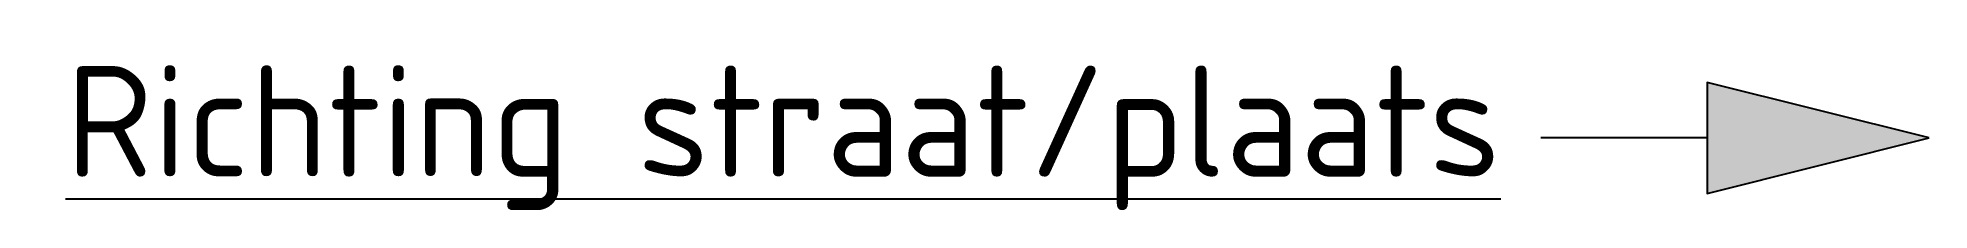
# Model space of a CAD drawing. Header units: metres. Extents: x -0.0597 to 0, y -0.0023 to 0.0032.
import ezdxf

# ---------------------------------------------------------------- set-up
doc = ezdxf.new("R2010")
doc.units = ezdxf.units.M
doc.header["$MEASUREMENT"] = 0
doc.styles.add('NLCS-ISO-T35', font='', dxfattribs={"height": 0.0035})
doc.styles.get('NLCS-ISO-T35').set_extended_font_data('NLCS-ISO')

msp = doc.modelspace()

# ---------------------------------------------------------------- linework, layer by layer
at = {"linetype": 'Continuous'}
msp.add_line((-0.007, 0), (-0.01225, 0), dxfattribs=at)
at = {"linetype": 'Continuous', "flags": 128}
msp.add_lwpolyline([(0, 0), (-0.007, 0.00175), (-0.007, -0.00175)], close=True, dxfattribs=at)
at = {"color": 8, "linetype": 'Continuous', "extrusion": (0, 0, -1)}
msp.add_solid([(0, 0), (0.007, 0.00175), (0.007, -0.00175)], dxfattribs=at)

# ---------------------------------------------------------------- texts
at = {"linetype": 'Continuous', "insert": (-0.013511, 0), "char_height": 0.0035, "attachment_point": 6, "line_spacing_factor": 0.85, "style": 'NLCS-ISO-T35', "bg_fill": 3, "box_fill_scale": 1.25, "bg_fill_color": 7, "bg_fill_transparency": 0}
msp.add_mtext('\\LRichting straat/plaats', dxfattribs=at)

doc.saveas('drawing.dxf')
